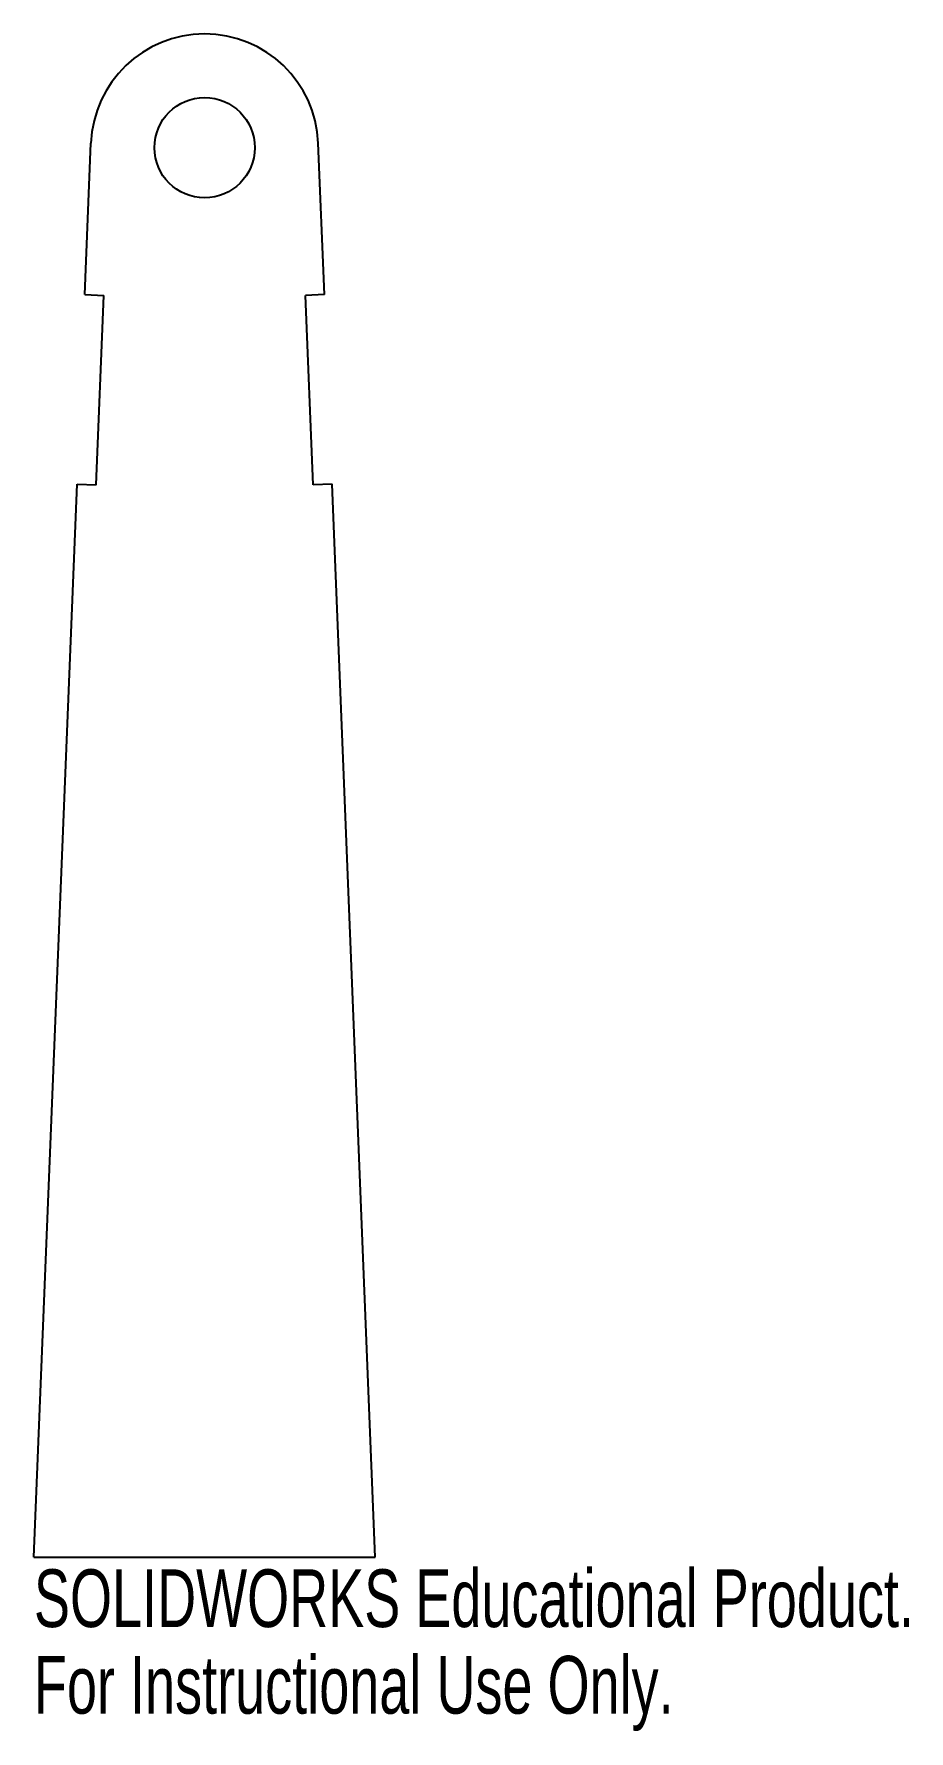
# Model space of a CAD drawing. Header units: inches. Extents: x -0.56 to 2.32, y -5.22 to 0.38.
import ezdxf

# ---------------------------------------------------------------- set-up
doc = ezdxf.new("R2010")
doc.units = ezdxf.units.IN
doc.header["$MEASUREMENT"] = 0
doc.styles.add('SLDTEXTSTYLE0', font='TXT', dxfattribs={"width": 0.7})

msp = doc.modelspace()

# ---------------------------------------------------------------- linework, layer by layer
at = {"color": 7, "linetype": 'Continuous', "lineweight": 25}
for p, q in [((-0.3948, -0.4845), (-0.3747, 0.0151)), ((0.3948, -0.4845), (0.3747, 0.0151)), ((-0.3948, -0.4845), (-0.3324, -0.487)), ((-0.3575, -1.1115), (-0.3324, -0.487)), ((0.3948, -0.4845), (0.3324, -0.487)), ((0.3575, -1.1115), (0.3324, -0.487)), ((-0.5625, -4.6467), (-0.42, -1.109)), ((-0.42, -1.109), (-0.3575, -1.1115)), ((0.42, -1.109), (0.3575, -1.1115)), ((0.5625, -4.6467), (0.42, -1.109)), ((-0.5625, -4.6467), (0.5625, -4.6467))]:
    msp.add_line(p, q, dxfattribs=at)
msp.add_circle((0, 0), 0.1654, dxfattribs=at)
msp.add_arc((0, 0), 0.375, 2.307, 177.693, dxfattribs=at)

# ---------------------------------------------------------------- texts
at = {"color": 7, "linetype": 'Continuous', "char_height": 0.1903, "attachment_point": 1, "style": 'SLDTEXTSTYLE0'}
for s, insert in [('SOLIDWORKS Educational Product.', (-0.5625, -4.6868)), ('For Instructional Use Only.', (-0.5625, -4.9722))]:
    msp.add_mtext(s, dxfattribs=dict(at, insert=insert))

doc.saveas('drawing.dxf')
